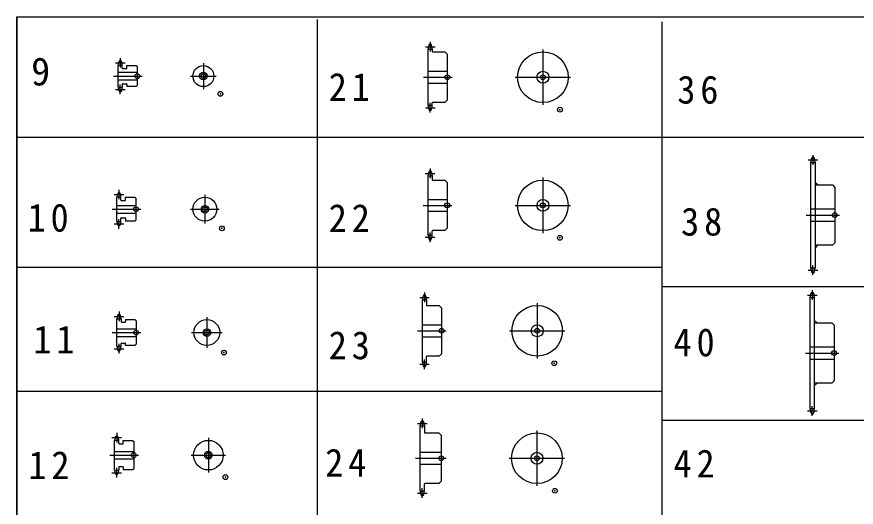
# Model space of a CAD drawing. Units: millimetres, scale not verified. Extents: x -3927 to 20054, y -11123 to 3558.
# Drawn here: x 2122 to 3001, y -1071 to -557 of the extents above; entities that cross this region are included whole.
import ezdxf
from ezdxf.enums import TextEntityAlignment as Align

# ---------------------------------------------------------------- set-up
doc = ezdxf.new("R2010")
doc.units = ezdxf.units.MM
doc.header["$LTSCALE"] = 10
doc.header["$PDMODE"] = 32
doc.header["$PDSIZE"] = 5
doc.linetypes.add('CHAIN2', pattern=[12, 9, -1, 1, -1])
doc.layers.add('0-3_エンジン', color=7, linetype='Continuous')
doc.styles.add('ＭＳ ゴシック', font='')
doc.styles.get('ＭＳ ゴシック').set_extended_font_data('MS Gothic')

msp = doc.modelspace()

# ---------------------------------------------------------------- linework, layer by layer
at = {"layer": '0-3_エンジン'}
for p, q in [((2122.08, -557.38), (2889.95, -557.38)), ((2122.08, -1127.47), (2122.08, -557.38)), ((2122.08, -557.38), (2122.08, -2421.87)), ((2122.08, -557.38), (3310.7, -557.38)), ((2436.44, -560.09), (2436.44, -1102.49)), ((2797.32, -562.49), (2797.32, -2421.87)), ((2554.01, -586.11), (2555.93, -586.11)), ((2552.82, -650.35), (2552.82, -590.88)), ((2552.82, -591.2), (2557.12, -591.2)), ((2557.12, -590.88), (2557.12, -593.74)), ((2229.47, -603.5), (2231.39, -603.5)), ((2228.28, -608.12), (2232.58, -608.12)), ((2228.28, -630.74), (2228.28, -608.27)), ((2232.58, -611.1), (2232.58, -608.13)), ((2232.98, -611.5), (2236.98, -611.5)), ((2237.38, -611.1), (2237.38, -608.5)), ((2552.82, -614.36), (2572.82, -614.36)), ((2228.28, -615.5), (2248.28, -615.5)), ((2228.28, -623.5), (2248.28, -623.5)), ((2228.28, -630.89), (2232.58, -630.89)), ((2232.58, -627.9), (2232.58, -630.88)), ((2232.98, -627.5), (2236.98, -627.5)), ((2237.38, -627.9), (2237.38, -630.5)), ((2552.82, -626.86), (2572.82, -626.86)), ((2229.47, -635.5), (2231.39, -635.5)), ((2552.82, -650.03), (2557.12, -650.03)), ((2557.12, -650.35), (2557.12, -647.49)), ((2554.01, -655.11), (2555.93, -655.11)), ((2122.08, -683.46), (2863.97, -683.46)), ((2863.97, -683.46), (3310.7, -683.46)), ((2953.6, -820.65), (2953.6, -709.18)), ((2953.6, -709.78), (2957.9, -709.78)), ((2954.78, -704.41), (2956.7, -704.41)), ((2957.9, -709.18), (2957.9, -820.65)), ((2553.93, -718.74), (2555.85, -718.74)), ((2552.74, -785.98), (2552.74, -723.5)), ((2552.74, -723.82), (2557.04, -723.82)), ((2557.04, -723.5), (2557.04, -727.87)), ((2957.9, -730.41), (2960.9, -733.41)), ((2226.89, -745.92), (2231.19, -745.92)), ((2226.89, -771.03), (2226.89, -746.55)), ((2228.08, -741.79), (2230, -741.79)), ((2231.19, -749.39), (2231.19, -745.92)), ((2235.99, -749.39), (2235.99, -746.29)), ((2226.89, -754.79), (2246.89, -754.79)), ((2231.59, -749.79), (2235.59, -749.79)), ((2552.74, -748.49), (2572.74, -748.49)), ((2226.89, -762.79), (2246.89, -762.79)), ((2552.74, -760.99), (2572.74, -760.99)), ((2953.6, -758.41), (2978.59, -758.41)), ((2226.89, -771.66), (2231.19, -771.66)), ((2231.19, -771.03), (2231.19, -768.19)), ((2231.59, -767.79), (2235.59, -767.79)), ((2235.99, -768.19), (2235.99, -771.29)), ((2953.6, -771.41), (2978.59, -771.41)), ((2228.08, -775.79), (2230, -775.79)), ((2557.04, -785.98), (2557.04, -781.62)), ((2552.74, -785.67), (2557.04, -785.67)), ((2553.93, -790.74), (2555.85, -790.74)), ((2957.9, -799.41), (2960.9, -796.41)), ((2122.08, -819.59), (2797.32, -819.59)), ((2953.6, -820.04), (2957.9, -820.04)), ((2954.78, -825.41), (2956.7, -825.41)), ((2797.32, -839.76), (3310.7, -839.76)), ((2548.01, -848.53), (2549.93, -848.53)), ((2952.85, -968.03), (2952.85, -850.56)), ((2952.85, -851.13), (2957.15, -851.13)), ((2954.04, -845.79), (2955.96, -845.79)), ((2957.15, -850.56), (2957.15, -968.03)), ((2546.82, -918.77), (2546.82, -853.3)), ((2546.82, -853.6), (2551.12, -853.6)), ((2551.12, -853.3), (2551.12, -859.16)), ((2228.15, -868.87), (2230.07, -868.87)), ((2226.96, -873.51), (2231.26, -873.51)), ((2226.96, -902.11), (2226.96, -873.64)), ((2231.26, -873.64), (2231.26, -876.47)), ((2231.66, -876.87), (2235.66, -876.87)), ((2236.06, -874.37), (2236.06, -876.47)), ((2957.15, -874.79), (2960.15, -877.79)), ((2226.96, -883.87), (2246.96, -883.87)), ((2546.82, -879.78), (2566.82, -879.78)), ((2226.96, -891.87), (2246.96, -891.87)), ((2546.82, -892.28), (2566.82, -892.28)), ((2226.96, -902.24), (2231.26, -902.24)), ((2231.26, -902.11), (2231.26, -899.27)), ((2231.66, -898.87), (2235.66, -898.87)), ((2236.06, -901.37), (2236.06, -899.27)), ((2952.85, -902.79), (2977.85, -902.79)), ((2228.15, -906.87), (2230.07, -906.87)), ((2551.12, -918.77), (2551.12, -912.91)), ((2546.82, -918.47), (2551.12, -918.47)), ((2952.85, -915.79), (2977.85, -915.79)), ((2548.01, -923.53), (2549.93, -923.53)), ((2122.08, -949.15), (2797.32, -949.15)), ((2957.15, -943.79), (2960.15, -940.79)), ((2952.85, -967.45), (2957.15, -967.45)), ((2954.04, -972.79), (2955.96, -972.79)), ((2545.72, -980.46), (2547.64, -980.46)), ((2797.32, -979.72), (3310.7, -979.72)), ((2544.53, -1053.7), (2544.53, -985.23)), ((2544.53, -985.52), (2548.83, -985.52)), ((2548.83, -985.23), (2548.83, -992.59)), ((2224.54, -1000.37), (2228.84, -1000.37)), ((2224.54, -1031.47), (2224.54, -1000.99)), ((2225.73, -996.23), (2227.65, -996.23)), ((2228.84, -1003.83), (2228.84, -1000.36)), ((2233.64, -1003.83), (2233.64, -1000.73)), ((2229.24, -1004.23), (2233.24, -1004.23)), ((2224.54, -1012.23), (2244.54, -1012.23)), ((2544.53, -1013.21), (2566.53, -1013.21)), ((2224.54, -1020.23), (2244.54, -1020.23)), ((2229.24, -1028.23), (2233.24, -1028.23)), ((2544.53, -1025.71), (2566.53, -1025.71)), ((2224.54, -1032.09), (2228.84, -1032.09)), ((2225.73, -1036.23), (2227.65, -1036.23)), ((2228.84, -1028.63), (2228.84, -1031.47)), ((2233.64, -1028.63), (2233.64, -1031.73)), ((2544.53, -1053.41), (2548.83, -1053.41)), ((2548.83, -1053.7), (2548.83, -1046.34)), ((2545.72, -1058.46), (2547.64, -1058.46))]:
    msp.add_line(p, q, dxfattribs=at)
at = {"layer": '0-3_エンジン', "linetype": 'CHAIN2'}
for p, q in [((2549.93, -588.66), (2560.01, -588.66)), ((2554.97, -583.62), (2554.97, -593.7)), ((2672.97, -591.61), (2672.97, -649.61)), ((2225.39, -605.58), (2235.47, -605.58)), ((2230.43, -600.54), (2230.43, -610.62)), ((2317.43, -606), (2317.43, -633)), ((2223.28, -619.5), (2253.28, -619.5)), ((2303.93, -619.5), (2330.93, -619.5)), ((2547.82, -620.61), (2577.82, -620.61)), ((2643.97, -620.61), (2701.97, -620.61)), ((2230.43, -638.47), (2230.43, -628.39)), ((2225.39, -633.43), (2235.47, -633.43)), ((2554.97, -657.61), (2554.97, -647.53)), ((2549.93, -652.57), (2560.01, -652.57)), ((2955.74, -702.2), (2955.74, -712.28)), ((2950.71, -707.24), (2960.78, -707.24)), ((2554.89, -716.24), (2554.89, -726.32)), ((2549.85, -721.28), (2559.93, -721.28)), ((2672.89, -725.74), (2672.89, -783.74)), ((2224, -743.38), (2234.08, -743.38)), ((2229.04, -738.34), (2229.04, -748.42)), ((2319.04, -743.79), (2319.04, -773.79)), ((2547.74, -754.74), (2577.74, -754.74)), ((2643.89, -754.74), (2701.89, -754.74)), ((2221.89, -758.79), (2251.89, -758.79)), ((2304.04, -758.79), (2334.04, -758.79)), ((2229.04, -779.24), (2229.04, -769.16)), ((2948.59, -764.91), (2983.59, -764.91)), ((2224, -774.2), (2234.08, -774.2)), ((2549.85, -788.21), (2559.93, -788.21)), ((2554.89, -793.25), (2554.89, -783.17)), ((2950.71, -822.58), (2960.78, -822.58)), ((2955.74, -827.62), (2955.74, -817.54)), ((2955, -843.55), (2955, -853.63)), ((2543.93, -851.06), (2554.01, -851.06)), ((2548.97, -846.02), (2548.97, -856.1)), ((2949.96, -848.59), (2960.04, -848.59)), ((2666.97, -857.03), (2666.97, -915.03)), ((2229.11, -865.93), (2229.11, -876.01)), ((2224.07, -870.97), (2234.15, -870.97)), ((2321.11, -871.87), (2321.11, -903.87)), ((2541.82, -886.03), (2571.82, -886.03)), ((2637.97, -886.03), (2695.97, -886.03)), ((2221.96, -887.87), (2251.96, -887.87)), ((2305.11, -887.87), (2337.11, -887.87)), ((2224.07, -904.78), (2234.15, -904.78)), ((2229.11, -909.82), (2229.11, -899.74)), ((2947.85, -909.29), (2982.85, -909.29)), ((2543.93, -921.01), (2554.01, -921.01)), ((2548.97, -926.05), (2548.97, -915.97)), ((2955, -975.03), (2955, -964.95)), ((2949.96, -969.99), (2960.04, -969.99)), ((2541.64, -982.98), (2551.72, -982.98)), ((2546.68, -977.94), (2546.68, -988.02)), ((2226.69, -992.79), (2226.69, -1002.87)), ((2666.68, -990.46), (2666.68, -1048.46)), ((2221.65, -997.83), (2231.73, -997.83)), ((2322.69, -998.23), (2322.69, -1034.23)), ((2219.54, -1016.23), (2249.54, -1016.23)), ((2304.69, -1016.23), (2340.69, -1016.23)), ((2539.53, -1019.46), (2571.53, -1019.46)), ((2637.68, -1019.46), (2695.68, -1019.46)), ((2221.65, -1034.63), (2231.73, -1034.63)), ((2226.69, -1039.67), (2226.69, -1029.59)), ((2546.68, -1060.99), (2546.68, -1050.91)), ((2541.64, -1055.95), (2551.72, -1055.95))]:
    msp.add_line(p, q, dxfattribs=at)
at = {"layer": '0-3_エンジン'}
for points in [[(2557.49, -594.11), (2570.32, -594.11), (2572.82, -596.61), (2572.82, -644.61), (2570.32, -647.11), (2557.49, -647.11)], [(2237.38, -608.5), (2247.08, -608.5), (2248.28, -609.7), (2248.28, -629.3), (2247.08, -630.5), (2237.38, -630.5)], [(2557.41, -728.24), (2570.24, -728.24), (2572.74, -730.74), (2572.74, -778.74), (2570.24, -781.24), (2557.41, -781.24)], [(2957.9, -733.41), (2976.09, -733.41), (2978.59, -735.91), (2978.59, -793.91), (2976.09, -796.41), (2957.9, -796.41)], [(2235.99, -746.29), (2245.69, -746.29), (2246.89, -747.49), (2246.89, -770.09), (2245.69, -771.29), (2235.99, -771.29)], [(2551.5, -859.53), (2564.32, -859.53), (2566.82, -862.03), (2566.82, -910.03), (2564.32, -912.53), (2551.5, -912.53)], [(2236.06, -874.37), (2245.76, -874.37), (2246.96, -875.57), (2246.96, -900.17), (2245.76, -901.37), (2236.06, -901.37)], [(2957.15, -877.79), (2975.35, -877.79), (2977.85, -880.29), (2977.85, -938.29), (2975.35, -940.79), (2957.15, -940.79)], [(2549.21, -992.96), (2564.03, -992.96), (2566.53, -995.46), (2566.53, -1043.46), (2564.03, -1045.96), (2549.21, -1045.96)], [(2233.64, -1000.73), (2243.34, -1000.73), (2244.54, -1001.93), (2244.54, -1030.53), (2243.34, -1031.73), (2233.64, -1031.73)]]:
    msp.add_lwpolyline(points, dxfattribs=at)
for centre, radius in [((2672.97, -620.61), 26.5), ((2317.43, -619.5), 11), ((2672.97, -620.61), 6.25), ((2317.43, -619.5), 4), ((2672.89, -754.74), 26.5), ((2319.04, -758.79), 12.5), ((2319.04, -758.79), 4), ((2672.89, -754.74), 6.25), ((2666.97, -886.03), 26.5), ((2321.11, -887.87), 13.5), ((2321.11, -887.87), 4), ((2666.97, -886.03), 6.25), ((2666.68, -1019.46), 26.5), ((2322.69, -1016.23), 15.5), ((2322.69, -1016.23), 4), ((2666.68, -1019.46), 6.25)]:
    msp.add_circle(centre, radius, dxfattribs=at)
for centre, radius, start, end in [((2562.94, -590.88), 10.12, 151.94199, 180), ((2546.99, -590.88), 10.12, 0, 28.058), ((2557.49, -593.74), 0.375, 180, 270), ((2238.41, -608.27), 10.12, 151.94199, 180), ((2222.46, -608.27), 10.12, 0, 28.058), ((2232.98, -611.1), 0.4, 180, 270), ((2236.98, -611.1), 0.4, 270, 0), ((2238.41, -630.74), 10.12, 180, 208.058), ((2222.46, -630.74), 10.12, 331.94199, 0), ((2232.98, -627.9), 0.4, 90, 180), ((2236.98, -627.9), 0.4, 0, 90), ((2562.94, -650.35), 10.12, 180, 208.058), ((2546.99, -650.35), 10.12, 331.94199, 0), ((2557.49, -647.49), 0.375, 90, 180), ((2963.72, -709.18), 10.12, 151.94199, 180), ((2947.77, -709.18), 10.12, 0, 28.058), ((2562.86, -723.5), 10.12, 151.94199, 180), ((2546.91, -723.5), 10.12, 0, 28.058), ((2557.41, -727.87), 0.375, 180, 270), ((2237.01, -746.55), 10.12, 151.94199, 180), ((2221.06, -746.55), 10.12, 0, 28.058), ((2231.59, -749.39), 0.4, 180, 270), ((2235.59, -749.39), 0.4, 270, 0), ((2237.01, -771.03), 10.12, 180, 208.058), ((2221.06, -771.03), 10.12, 331.94199, 0), ((2231.59, -768.19), 0.4, 90, 180), ((2235.59, -768.19), 0.4, 0, 90), ((2557.41, -781.62), 0.375, 90, 180), ((2562.86, -785.98), 10.12, 180, 208.058), ((2546.91, -785.98), 10.12, 331.94199, 0), ((2963.72, -820.65), 10.12, 180, 208.058), ((2947.77, -820.65), 10.12, 331.94199, 0), ((2556.95, -853.3), 10.12, 151.94199, 180), ((2541, -853.3), 10.12, 0, 28.058), ((2962.98, -850.56), 10.12, 151.94199, 180), ((2947.03, -850.56), 10.12, 0, 28.058), ((2551.5, -859.16), 0.375, 180, 270), ((2237.09, -873.64), 10.12, 151.94199, 180), ((2221.14, -873.64), 10.12, 0, 28.058), ((2231.66, -876.47), 0.4, 180, 270), ((2235.66, -876.47), 0.4, 270, 0), ((2237.09, -902.11), 10.12, 180, 208.058), ((2221.14, -902.11), 10.12, 331.94199, 0), ((2231.66, -899.27), 0.4, 90, 180), ((2235.66, -899.27), 0.4, 0, 90), ((2551.5, -912.91), 0.375, 90, 180), ((2556.95, -918.77), 10.12, 180, 208.058), ((2541, -918.77), 10.12, 331.94199, 0), ((2962.98, -968.03), 10.12, 180, 208.058), ((2947.03, -968.03), 10.12, 331.94199, 0), ((2554.66, -985.23), 10.12, 151.94199, 180), ((2538.71, -985.23), 10.12, 0, 28.058), ((2549.21, -992.59), 0.375, 180, 270), ((2234.66, -1000.99), 10.12, 151.94199, 180), ((2218.71, -1000.99), 10.12, 0, 28.058), ((2229.24, -1003.83), 0.4, 180, 270), ((2233.24, -1003.83), 0.4, 270, 0), ((2229.24, -1028.63), 0.4, 90, 180), ((2233.24, -1028.63), 0.4, 0, 90), ((2234.66, -1031.47), 10.12, 180, 208.058), ((2218.71, -1031.47), 10.12, 331.94199, 0), ((2554.66, -1053.7), 10.12, 180, 208.058), ((2538.71, -1053.7), 10.12, 331.94199, 0), ((2549.21, -1046.34), 0.375, 90, 180)]:
    msp.add_arc(centre, radius, start, end, dxfattribs=at)
for p in [(2248.28, -619.5), (2317.43, -619.5), (2572.82, -620.61), (2672.97, -620.61), (2335.28, -638), (2690.82, -654.61), (2572.74, -754.74), (2672.89, -754.74), (2246.89, -758.79), (2319.04, -758.79), (2978.59, -764.91), (2336.89, -778.79), (2690.74, -788.74), (2246.96, -887.87), (2321.11, -887.87), (2566.82, -886.03), (2666.97, -886.03), (2338.96, -908.87), (2977.85, -909.29), (2684.82, -920.03), (2244.54, -1016.23), (2322.69, -1016.23), (2566.53, -1019.46), (2666.68, -1019.46), (2340.54, -1039.23), (2685.53, -1053.46)]:
    msp.add_point(p, dxfattribs=at)

# ---------------------------------------------------------------- texts
at = {"layer": '0-3_エンジン', "style": 'ＭＳ ゴシック'}
msp.add_text('9', height=29.33, dxfattribs=at).set_placement((2137.1, -638.02), align=Align.BOTTOM_LEFT)
at = {"layer": '0-3_エンジン', "char_height": 29.33, "attachment_point": 7, "style": 'ＭＳ ゴシック'}
for s, insert in [('\\T1.27;\\W0.95;21', (2448.74, -645.44)), ('\\T1.27;\\W0.95;36', (2813.69, -648.69)), ('\\T1.27;\\W0.95;10', (2133.39, -782.71)), ('\\T1.27;\\W0.95;22', (2448.74, -782.71)), ('\\T1.27;\\W0.95;38', (2817.64, -786.88)), ('\\T1.27;\\W0.95;11', (2139.33, -909.75)), ('\\T1.27;\\W0.95;23', (2448.74, -916.26)), ('\\T1.27;\\W0.95;40', (2809.75, -913.22)), ('\\T1.27;\\W0.95;24', (2445.03, -1038.69)), ('\\T1.27;\\W0.95;42', (2809.75, -1039.56)), ('\\T1.27;\\W0.95;12', (2134.27, -1041.3))]:
    msp.add_mtext(s, dxfattribs=dict(at, insert=insert))

doc.saveas('drawing.dxf')
